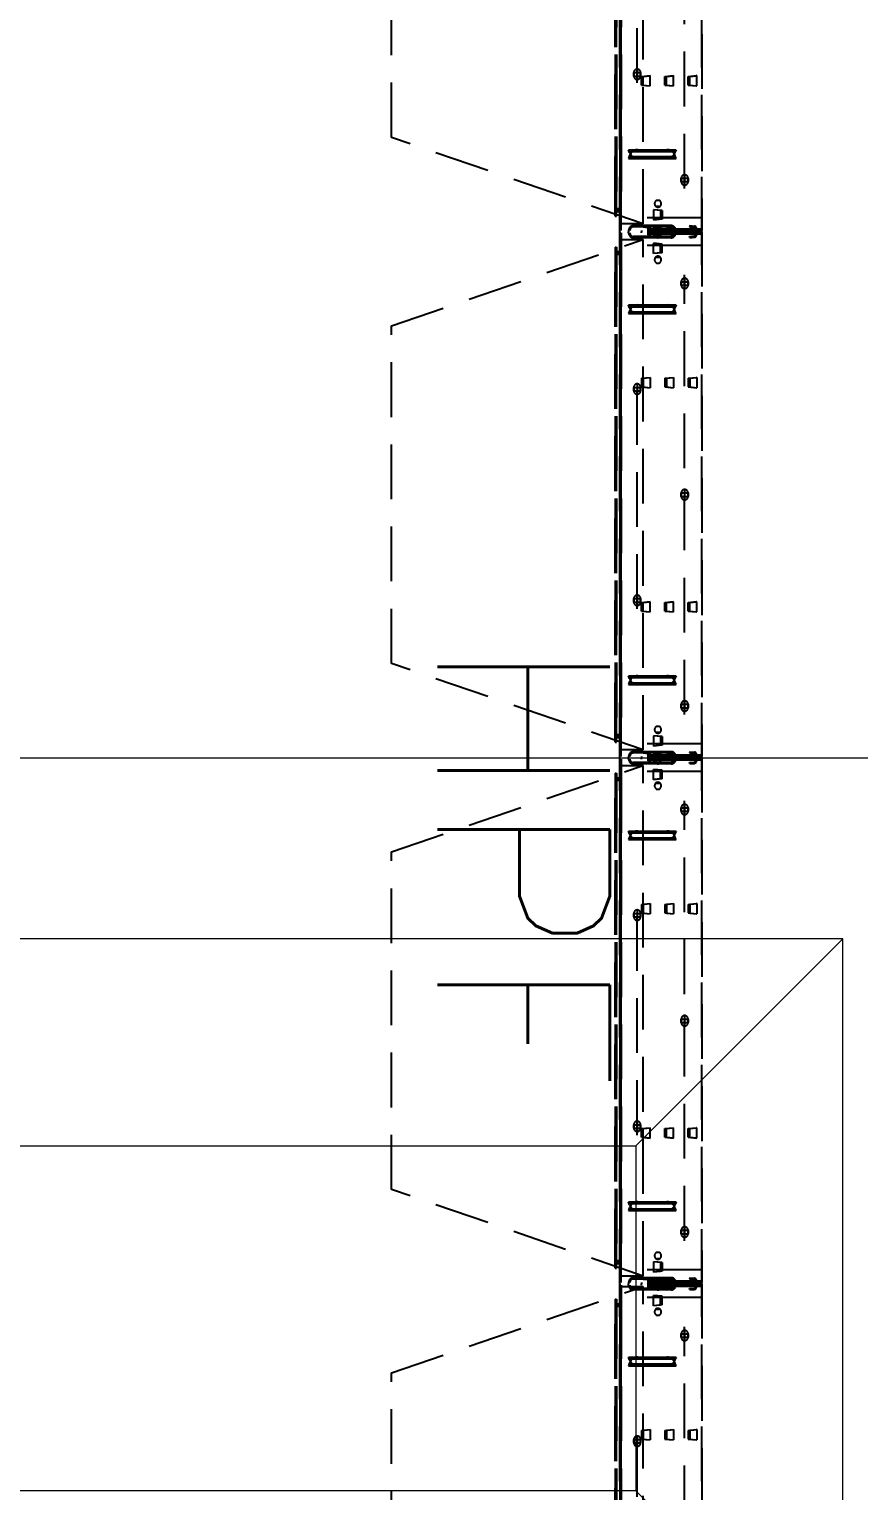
# Model space of a CAD drawing. Extents: x -32000 to 416743, y -254124 to 144214.
# Drawn here: x 250047 to 251008, y 60400 to 62095 of the extents above; entities that cross this region are included whole.
import ezdxf

# ---------------------------------------------------------------- set-up
doc = ezdxf.new("R2010")
doc.units = 0
doc.header["$LTSCALE"] = 10
doc.linetypes.add('XFM1Q40$0$HIDDEN', pattern=[9.525, 6.35, -3.175])
for name, color, linetype in [('XFM1Q40$0$TYPE14X10', 7, 'Continuous'), ('XFM7P40ICA$0$H12PL4$0$L40_19_MEJI', 252, 'Continuous'), ('XFM7P40ICA$0$H12PL4$0$L40_19_SUGATA3', 252, 'Continuous'), ('XFM7P40ICA$0$H12PL4$0$L40_19_設備基礎', 252, 'Continuous')]:
    doc.layers.add(name, color=color, linetype=linetype)
doc.styles.add('XFM1Q40$0$LSP', font='SIMPLEX.shx', dxfattribs={"bigfont": 'chineset.shx'})

# ---------------------------------------------------------------- blocks, each defined once
blk = doc.blocks.new('XFM1Q40')
at = {"layer": 'XFM1Q40$0$TYPE14X10', "color": 252, "linetype": 'XFM1Q40$0$HIDDEN'}
for p, q in [((250731.5, 61860), (250731.5, 62468.5)), ((250826.5, 62470), (250826.5, 61861.5)), ((250826.5, 61860), (250826.5, 62468.5)), ((250733, 61869), (250733, 62461)), ((250758.4, 61869), (250758.4, 62461)), ((250726, 62446.5), (250726, 61886.5)), ((250726, 61883.5), (250726, 62443.5)), ((250727.5, 62446.5), (250727.5, 61886.5)), ((250727.5, 61883.5), (250727.5, 62443.5)), ((250731.5, 62446.5), (250731.5, 61886.5)), ((250733, 62446.5), (250733, 61886.5)), ((250733, 61883.5), (250733, 62443.5)), ((250806.5, 61910), (250806.5, 62420)), ((250466.4, 61969.3), (250466.4, 62360.7)), ((250751.5, 62032.5), (250751.5, 62297.5)), ((250751.5, 62049.5), (250751.5, 62035.5)), ((250747, 62044.5), (250756, 62044.5)), ((250747, 62044.5), (250756, 62044.5)), ((250747, 62040.5), (250756, 62040.5)), ((250747, 62040.5), (250756, 62040.5)), ((250747.5, 62040.5), (250747.5, 62044.5)), ((250747.5, 62044.5), (250747.5, 62040.5)), ((250755.5, 62040.5), (250755.5, 62044.5)), ((250755.5, 62044.5), (250755.5, 62040.5)), ((250756.5, 62040), (250766.4, 62041)), ((250756.5, 62030), (250756.5, 62040)), ((250756.5, 62030), (250766.4, 62029)), ((250758.5, 62040.1), (250766.5, 62040.9)), ((250758.5, 62029.9), (250758.5, 62040.1)), ((250758.5, 62029.9), (250766.5, 62029.1)), ((250766.5, 62029.1), (250766.5, 62040.9)), ((250783.5, 62040), (250793.4, 62041)), ((250783.5, 62030), (250783.5, 62040)), ((250783.5, 62030), (250793.4, 62029)), ((250785.5, 62040.1), (250793.5, 62040.9)), ((250785.5, 62029.9), (250785.5, 62040.1)), ((250785.5, 62029.9), (250793.5, 62029.1)), ((250793.5, 62029.1), (250793.5, 62040.9)), ((250810.5, 62040), (250820.4, 62041)), ((250810.5, 62030), (250810.5, 62040)), ((250810.5, 62030), (250820.4, 62029)), ((250812.5, 62040.1), (250820.5, 62040.9)), ((250812.5, 62029.9), (250812.5, 62040.1)), ((250812.5, 62029.9), (250820.5, 62029.1)), ((250820.5, 62029.1), (250820.5, 62040.9)), ((250758.4, 61869), (250466.4, 61969.3)), ((250741.5, 61955), (250796.5, 61955)), ((250742.7, 61951.7), (250741.5, 61955)), ((250742.7, 61948.3), (250741.5, 61945)), ((250741.5, 61945), (250796.5, 61945)), ((250742.2, 61953), (250795.8, 61953)), ((250742.2, 61947), (250795.8, 61947)), ((250752.1, 61955), (250785.9, 61955)), ((250752.1, 61945), (250785.9, 61945)), ((250796.5, 61955), (250795.3, 61951.7)), ((250796.5, 61945), (250795.3, 61948.3)), ((250806.5, 61927), (250806.5, 61913)), ((250802, 61922), (250811, 61922)), ((250802, 61922), (250811, 61922)), ((250802, 61918), (250811, 61918)), ((250802, 61918), (250811, 61918)), ((250802.5, 61918), (250802.5, 61922)), ((250802.5, 61922), (250802.5, 61918)), ((250810.5, 61918), (250810.5, 61922)), ((250810.5, 61922), (250810.5, 61918)), ((250774, 61896.5), (250777, 61896.5)), ((250733, 61886.5), (250726, 61886.5)), ((250726, 61878), (250726, 61885)), ((250733, 61885), (250726, 61885)), ((250726, 61883.5), (250731.5, 61883.5)), ((250726, 61878), (250727.5, 61878)), ((250727.5, 61878), (250727.5, 61883.5)), ((250731.5, 61883.5), (250727.5, 61883.5)), ((250731.5, 61886.5), (250731.5, 61861.5)), ((250731.5, 61860), (250731.5, 61883.5)), ((250731.5, 61883.5), (250733, 61883.5)), ((250733, 61876), (250731.5, 61876)), ((250733, 61861.5), (250733, 61885)), ((250826.5, 61876), (250733, 61876)), ((250780.5, 61884.5), (250770.5, 61885.5)), ((250778.5, 61884.6), (250770.5, 61885.4)), ((250770.5, 61885.4), (250770.5, 61873.6)), ((250772.9, 61889.5), (250778.1, 61889.5)), ((250778.5, 61884.6), (250778.5, 61874.4)), ((250780.5, 61884.5), (250780.5, 61874.5)), ((250826.5, 61860), (250826.5, 61876)), ((250826.5, 61863), (250731.5, 61863)), ((250826.5, 61861.5), (250731.5, 61861.5)), ((250826.5, 61860), (250731.5, 61860)), ((250826.5, 61860), (250731.5, 61860)), ((250826.5, 61860), (250731.5, 61860)), ((250826.5, 61860), (250731.5, 61860)), ((250731.5, 61860), (250731.5, 61836.5)), ((250731.5, 61836.5), (250731.5, 61860)), ((250731.5, 61250), (250731.5, 61858.5)), ((250826.5, 61858.5), (250731.5, 61858.5)), ((250758.4, 61869), (250733, 61869)), ((250826.5, 61861.5), (250733, 61861.5)), ((250826.5, 61858.5), (250733, 61858.5)), ((250733, 61858.5), (250733, 61835)), ((250741.5, 61861.5), (250741.5, 61860)), ((250741.5, 61858.5), (250741.5, 61860)), ((250791, 61867), (250747, 61867)), ((250791, 61865.5), (250747, 61865.5)), ((250756.5, 61861.5), (250756.5, 61860)), ((250756.5, 61858.5), (250756.5, 61860)), ((250758.5, 61867), (250758.3, 61865.5)), ((250758.3, 61865.5), (250763.6, 61865)), ((250758.5, 61867), (250763.8, 61866.5)), ((250765, 61863), (250765, 61863.5)), ((250766.5, 61863), (250766.5, 61863.5)), ((250780.5, 61874.5), (250770.5, 61873.5)), ((250778.5, 61874.4), (250770.5, 61873.6)), ((250772, 61863.5), (250772, 61860)), ((250772, 61856.5), (250772, 61860)), ((250778.5, 61867), (250773.2, 61866.5)), ((250778.7, 61865.5), (250773.4, 61865)), ((250773.5, 61863.5), (250773.5, 61861.5)), ((250773.5, 61856.5), (250773.5, 61858.5)), ((250777.5, 61863.5), (250777.5, 61861.5)), ((250777.5, 61856.5), (250777.5, 61858.5)), ((250778.5, 61867), (250778.7, 61865.5)), ((250779, 61863.5), (250779, 61860)), ((250779, 61856.5), (250779, 61860)), ((250780.5, 61861.5), (250780.5, 61860)), ((250780.5, 61858.5), (250780.5, 61860)), ((250783.5, 61861.5), (250783.5, 61860)), ((250783.5, 61858.5), (250783.5, 61860)), ((250785.5, 61867), (250785.3, 61865.5)), ((250785.3, 61865.5), (250790.6, 61865)), ((250785.5, 61867), (250790.8, 61866.5)), ((250792, 61863), (250792, 61863.5)), ((250793.5, 61863), (250793.5, 61863.5)), ((250796.5, 61861.5), (250796.5, 61860)), ((250796.5, 61858.5), (250796.5, 61860)), ((250810.5, 61861.5), (250810.5, 61860)), ((250810.5, 61858.5), (250810.5, 61860)), ((250812.5, 61867), (250812.3, 61865.5)), ((250812.3, 61865.5), (250817.6, 61865)), ((250812.5, 61867), (250817.8, 61866.5)), ((250819, 61863), (250819, 61863.5)), ((250820.5, 61863), (250820.5, 61863.5)), ((250826.5, 61860), (250826.5, 61251.5)), ((250826.5, 61860), (250826.5, 61844)), ((250826.5, 61250), (250826.5, 61858.5)), ((250466.4, 61750.7), (250758.4, 61851)), ((250726, 61842), (250726, 61835)), ((250726, 61842), (250727.5, 61842)), ((250727.5, 61842), (250727.5, 61836.5)), ((250826.5, 61857), (250731.5, 61857)), ((250733, 61844), (250731.5, 61844)), ((250733, 61259), (250733, 61851)), ((250733, 61851), (250758.4, 61851)), ((250826.5, 61844), (250733, 61844)), ((250791, 61854.5), (250747, 61854.5)), ((250791, 61853), (250747, 61853)), ((250758.3, 61854.5), (250763.6, 61855)), ((250758.5, 61853), (250758.3, 61854.5)), ((250758.4, 61259), (250758.4, 61851)), ((250758.5, 61853), (250763.8, 61853.5)), ((250765, 61857), (250765, 61856.5)), ((250766.5, 61857), (250766.5, 61856.5)), ((250780.5, 61845.5), (250770.5, 61846.5)), ((250778.5, 61845.6), (250770.5, 61846.4)), ((250770.5, 61834.6), (250770.5, 61846.4)), ((250778.5, 61853), (250773.2, 61853.5)), ((250778.7, 61854.5), (250773.4, 61855)), ((250778.5, 61853), (250778.7, 61854.5)), ((250778.5, 61835.4), (250778.5, 61845.6)), ((250780.5, 61835.5), (250780.5, 61845.5)), ((250785.3, 61854.5), (250790.6, 61855)), ((250785.5, 61853), (250785.3, 61854.5)), ((250785.5, 61853), (250790.8, 61853.5)), ((250792, 61857), (250792, 61856.5)), ((250793.5, 61857), (250793.5, 61856.5)), ((250812.3, 61854.5), (250817.6, 61855)), ((250812.5, 61853), (250812.3, 61854.5)), ((250812.5, 61853), (250817.8, 61853.5)), ((250819, 61857), (250819, 61856.5)), ((250820.5, 61857), (250820.5, 61856.5)), ((250726, 61836.5), (250726, 61276.5)), ((250726, 61836.5), (250733, 61836.5)), ((250733, 61835), (250726, 61835)), ((250726, 61273.5), (250726, 61833.5)), ((250731.5, 61833.5), (250726, 61833.5)), ((250727.5, 61836.5), (250727.5, 61276.5)), ((250731.5, 61836.5), (250727.5, 61836.5)), ((250727.5, 61273.5), (250727.5, 61833.5)), ((250731.5, 61836.5), (250731.5, 61276.5)), ((250733, 61833.5), (250731.5, 61833.5)), ((250733, 61836.5), (250733, 61276.5)), ((250733, 61273.5), (250733, 61833.5)), ((250780.5, 61835.5), (250770.5, 61834.5)), ((250778.5, 61835.4), (250770.5, 61834.6)), ((250772.9, 61830.5), (250778.1, 61830.5)), ((250774, 61823.5), (250777, 61823.5)), ((250806.5, 61300), (250806.5, 61810)), ((250802, 61802), (250811, 61802)), ((250802, 61802), (250811, 61802)), ((250802, 61798), (250811, 61798)), ((250802, 61798), (250811, 61798)), ((250802.5, 61798), (250802.5, 61802)), ((250802.5, 61802), (250802.5, 61798)), ((250806.5, 61807), (250806.5, 61793)), ((250810.5, 61798), (250810.5, 61802)), ((250810.5, 61802), (250810.5, 61798)), ((250741.5, 61775), (250796.5, 61775)), ((250742.7, 61771.7), (250741.5, 61775)), ((250752.1, 61775), (250785.9, 61775)), ((250796.5, 61775), (250795.3, 61771.7)), ((250742.7, 61768.3), (250741.5, 61765)), ((250741.5, 61765), (250796.5, 61765)), ((250742.2, 61773), (250795.8, 61773)), ((250742.2, 61767), (250795.8, 61767)), ((250752.1, 61765), (250785.9, 61765)), ((250796.5, 61765), (250795.3, 61768.3)), ((250466.4, 61359.3), (250466.4, 61750.7)), ((250756.5, 61690), (250766.4, 61691)), ((250756.5, 61690), (250756.5, 61680)), ((250758.5, 61690.1), (250766.5, 61690.9)), ((250758.5, 61690.1), (250758.5, 61679.9)), ((250766.5, 61690.9), (250766.5, 61679.1)), ((250783.5, 61690), (250793.4, 61691)), ((250783.5, 61690), (250783.5, 61680)), ((250785.5, 61690.1), (250793.5, 61690.9)), ((250785.5, 61690.1), (250785.5, 61679.9)), ((250793.5, 61690.9), (250793.5, 61679.1)), ((250810.5, 61690), (250820.4, 61691)), ((250810.5, 61690), (250810.5, 61680)), ((250812.5, 61690.1), (250820.5, 61690.9)), ((250812.5, 61690.1), (250812.5, 61679.9)), ((250820.5, 61690.9), (250820.5, 61679.1)), ((250747, 61679.5), (250756, 61679.5)), ((250747, 61679.5), (250756, 61679.5)), ((250747, 61675.5), (250756, 61675.5)), ((250747, 61675.5), (250756, 61675.5)), ((250747.5, 61675.5), (250747.5, 61679.5)), ((250747.5, 61679.5), (250747.5, 61675.5)), ((250751.5, 61422.5), (250751.5, 61687.5)), ((250751.5, 61684.5), (250751.5, 61670.5)), ((250755.5, 61675.5), (250755.5, 61679.5)), ((250755.5, 61679.5), (250755.5, 61675.5)), ((250756.5, 61680), (250766.4, 61679)), ((250758.5, 61679.9), (250766.5, 61679.1)), ((250783.5, 61680), (250793.4, 61679)), ((250785.5, 61679.9), (250793.5, 61679.1)), ((250810.5, 61680), (250820.4, 61679)), ((250812.5, 61679.9), (250820.5, 61679.1)), ((250802, 61557), (250811, 61557)), ((250802, 61557), (250811, 61557)), ((250802.5, 61553), (250802.5, 61557)), ((250802.5, 61557), (250802.5, 61553)), ((250806.5, 61562), (250806.5, 61548)), ((250810.5, 61553), (250810.5, 61557)), ((250810.5, 61557), (250810.5, 61553)), ((250802, 61553), (250811, 61553)), ((250802, 61553), (250811, 61553)), ((250751.5, 61439.5), (250751.5, 61425.5)), ((250747, 61434.5), (250756, 61434.5)), ((250747, 61434.5), (250756, 61434.5)), ((250747, 61430.5), (250756, 61430.5)), ((250747, 61430.5), (250756, 61430.5)), ((250747.5, 61430.5), (250747.5, 61434.5)), ((250747.5, 61434.5), (250747.5, 61430.5)), ((250755.5, 61430.5), (250755.5, 61434.5)), ((250755.5, 61434.5), (250755.5, 61430.5)), ((250756.5, 61430), (250766.4, 61431)), ((250756.5, 61420), (250756.5, 61430)), ((250756.5, 61420), (250766.4, 61419)), ((250758.5, 61430.1), (250766.5, 61430.9)), ((250758.5, 61419.9), (250758.5, 61430.1)), ((250758.5, 61419.9), (250766.5, 61419.1)), ((250766.5, 61419.1), (250766.5, 61430.9)), ((250783.5, 61430), (250793.4, 61431)), ((250783.5, 61420), (250783.5, 61430)), ((250783.5, 61420), (250793.4, 61419)), ((250785.5, 61430.1), (250793.5, 61430.9)), ((250785.5, 61419.9), (250785.5, 61430.1)), ((250785.5, 61419.9), (250793.5, 61419.1)), ((250793.5, 61419.1), (250793.5, 61430.9)), ((250810.5, 61430), (250820.4, 61431)), ((250810.5, 61420), (250810.5, 61430)), ((250810.5, 61420), (250820.4, 61419)), ((250812.5, 61430.1), (250820.5, 61430.9)), ((250812.5, 61419.9), (250812.5, 61430.1)), ((250812.5, 61419.9), (250820.5, 61419.1)), ((250820.5, 61419.1), (250820.5, 61430.9)), ((250758.4, 61259), (250466.4, 61359.3)), ((250741.5, 61345), (250796.5, 61345)), ((250742.7, 61341.7), (250741.5, 61345)), ((250742.7, 61338.3), (250741.5, 61335)), ((250741.5, 61335), (250796.5, 61335)), ((250742.2, 61343), (250795.8, 61343)), ((250742.2, 61337), (250795.8, 61337)), ((250752.1, 61345), (250785.9, 61345)), ((250752.1, 61335), (250785.9, 61335)), ((250796.5, 61345), (250795.3, 61341.7)), ((250796.5, 61335), (250795.3, 61338.3)), ((250806.5, 61317), (250806.5, 61303)), ((250802, 61312), (250811, 61312)), ((250802, 61312), (250811, 61312)), ((250802, 61308), (250811, 61308)), ((250802, 61308), (250811, 61308)), ((250802.5, 61308), (250802.5, 61312)), ((250802.5, 61312), (250802.5, 61308)), ((250810.5, 61308), (250810.5, 61312)), ((250810.5, 61312), (250810.5, 61308)), ((250774, 61286.5), (250777, 61286.5)), ((250733, 61276.5), (250726, 61276.5)), ((250726, 61268), (250726, 61275)), ((250733, 61275), (250726, 61275)), ((250726, 61273.5), (250731.5, 61273.5)), ((250726, 61268), (250727.5, 61268)), ((250727.5, 61268), (250727.5, 61273.5)), ((250731.5, 61273.5), (250727.5, 61273.5)), ((250731.5, 61276.5), (250731.5, 61251.5)), ((250731.5, 61250), (250731.5, 61273.5)), ((250731.5, 61273.5), (250733, 61273.5)), ((250733, 61266), (250731.5, 61266)), ((250733, 61251.5), (250733, 61275)), ((250826.5, 61266), (250733, 61266)), ((250780.5, 61274.5), (250770.5, 61275.5)), ((250778.5, 61274.6), (250770.5, 61275.4)), ((250770.5, 61275.4), (250770.5, 61263.6)), ((250772.9, 61279.5), (250778.1, 61279.5)), ((250778.5, 61274.6), (250778.5, 61264.4)), ((250780.5, 61274.5), (250780.5, 61264.5)), ((250826.5, 61250), (250826.5, 61266)), ((250826.5, 61253), (250731.5, 61253)), ((250826.5, 61251.5), (250731.5, 61251.5)), ((250826.5, 61250), (250731.5, 61250)), ((250826.5, 61250), (250731.5, 61250)), ((250826.5, 61250), (250731.5, 61250)), ((250826.5, 61250), (250731.5, 61250)), ((250731.5, 61250), (250731.5, 61226.5)), ((250731.5, 61226.5), (250731.5, 61250)), ((250731.5, 60640), (250731.5, 61248.5)), ((250826.5, 61248.5), (250731.5, 61248.5)), ((250758.4, 61259), (250733, 61259)), ((250826.5, 61251.5), (250733, 61251.5)), ((250826.5, 61248.5), (250733, 61248.5)), ((250733, 61248.5), (250733, 61225)), ((250741.5, 61251.5), (250741.5, 61250)), ((250741.5, 61248.5), (250741.5, 61250)), ((250791, 61257), (250747, 61257)), ((250791, 61255.5), (250747, 61255.5)), ((250756.5, 61251.5), (250756.5, 61250)), ((250756.5, 61248.5), (250756.5, 61250)), ((250758.5, 61257), (250758.3, 61255.5)), ((250758.3, 61255.5), (250763.6, 61255)), ((250758.5, 61257), (250763.8, 61256.5)), ((250765, 61253), (250765, 61253.5)), ((250766.5, 61253), (250766.5, 61253.5)), ((250780.5, 61264.5), (250770.5, 61263.5)), ((250778.5, 61264.4), (250770.5, 61263.6)), ((250772, 61253.5), (250772, 61250)), ((250772, 61246.5), (250772, 61250)), ((250778.5, 61257), (250773.2, 61256.5)), ((250778.7, 61255.5), (250773.4, 61255)), ((250773.5, 61253.5), (250773.5, 61251.5)), ((250773.5, 61246.5), (250773.5, 61248.5)), ((250777.5, 61253.5), (250777.5, 61251.5)), ((250777.5, 61246.5), (250777.5, 61248.5)), ((250778.5, 61257), (250778.7, 61255.5)), ((250779, 61253.5), (250779, 61250)), ((250779, 61246.5), (250779, 61250)), ((250780.5, 61251.5), (250780.5, 61250)), ((250780.5, 61248.5), (250780.5, 61250)), ((250783.5, 61251.5), (250783.5, 61250)), ((250783.5, 61248.5), (250783.5, 61250)), ((250785.5, 61257), (250785.3, 61255.5)), ((250785.3, 61255.5), (250790.6, 61255)), ((250785.5, 61257), (250790.8, 61256.5)), ((250792, 61253), (250792, 61253.5)), ((250793.5, 61253), (250793.5, 61253.5)), ((250796.5, 61251.5), (250796.5, 61250)), ((250796.5, 61248.5), (250796.5, 61250)), ((250810.5, 61251.5), (250810.5, 61250)), ((250810.5, 61248.5), (250810.5, 61250)), ((250812.5, 61257), (250812.3, 61255.5)), ((250812.3, 61255.5), (250817.6, 61255)), ((250812.5, 61257), (250817.8, 61256.5)), ((250819, 61253), (250819, 61253.5)), ((250820.5, 61253), (250820.5, 61253.5)), ((250826.5, 61250), (250826.5, 60641.5)), ((250826.5, 61250), (250826.5, 61234)), ((250826.5, 60640), (250826.5, 61248.5)), ((250466.4, 61140.7), (250758.4, 61241)), ((250726, 61232), (250726, 61225)), ((250726, 61232), (250727.5, 61232)), ((250727.5, 61232), (250727.5, 61226.5)), ((250826.5, 61247), (250731.5, 61247)), ((250733, 61234), (250731.5, 61234)), ((250733, 60649), (250733, 61241)), ((250733, 61241), (250758.4, 61241)), ((250826.5, 61234), (250733, 61234)), ((250791, 61244.5), (250747, 61244.5)), ((250791, 61243), (250747, 61243)), ((250758.3, 61244.5), (250763.6, 61245)), ((250758.5, 61243), (250758.3, 61244.5)), ((250758.4, 60649), (250758.4, 61241)), ((250758.5, 61243), (250763.8, 61243.5)), ((250765, 61247), (250765, 61246.5)), ((250766.5, 61247), (250766.5, 61246.5)), ((250780.5, 61235.5), (250770.5, 61236.5)), ((250778.5, 61235.6), (250770.5, 61236.4)), ((250770.5, 61224.6), (250770.5, 61236.4)), ((250778.5, 61243), (250773.2, 61243.5)), ((250778.7, 61244.5), (250773.4, 61245)), ((250778.5, 61243), (250778.7, 61244.5)), ((250778.5, 61225.4), (250778.5, 61235.6)), ((250780.5, 61225.5), (250780.5, 61235.5)), ((250785.3, 61244.5), (250790.6, 61245)), ((250785.5, 61243), (250785.3, 61244.5)), ((250785.5, 61243), (250790.8, 61243.5)), ((250792, 61247), (250792, 61246.5)), ((250793.5, 61247), (250793.5, 61246.5)), ((250812.3, 61244.5), (250817.6, 61245)), ((250812.5, 61243), (250812.3, 61244.5)), ((250812.5, 61243), (250817.8, 61243.5)), ((250819, 61247), (250819, 61246.5)), ((250820.5, 61247), (250820.5, 61246.5)), ((250726, 61226.5), (250726, 60666.5)), ((250726, 61226.5), (250733, 61226.5)), ((250733, 61225), (250726, 61225)), ((250726, 60663.5), (250726, 61223.5)), ((250731.5, 61223.5), (250726, 61223.5)), ((250727.5, 61226.5), (250727.5, 60666.5)), ((250731.5, 61226.5), (250727.5, 61226.5)), ((250727.5, 60663.5), (250727.5, 61223.5)), ((250731.5, 61226.5), (250731.5, 60666.5)), ((250733, 61223.5), (250731.5, 61223.5)), ((250733, 61226.5), (250733, 60666.5)), ((250733, 60663.5), (250733, 61223.5)), ((250780.5, 61225.5), (250770.5, 61224.5)), ((250778.5, 61225.4), (250770.5, 61224.6)), ((250772.9, 61220.5), (250778.1, 61220.5)), ((250774, 61213.5), (250777, 61213.5)), ((250806.5, 60690), (250806.5, 61200)), ((250802, 61192), (250811, 61192)), ((250802, 61192), (250811, 61192)), ((250802, 61188), (250811, 61188)), ((250802, 61188), (250811, 61188)), ((250802.5, 61188), (250802.5, 61192)), ((250802.5, 61192), (250802.5, 61188)), ((250806.5, 61197), (250806.5, 61183)), ((250810.5, 61188), (250810.5, 61192)), ((250810.5, 61192), (250810.5, 61188)), ((250741.5, 61165), (250796.5, 61165)), ((250742.7, 61161.7), (250741.5, 61165)), ((250752.1, 61165), (250785.9, 61165)), ((250796.5, 61165), (250795.3, 61161.7)), ((250742.7, 61158.3), (250741.5, 61155)), ((250741.5, 61155), (250796.5, 61155)), ((250742.2, 61163), (250795.8, 61163)), ((250742.2, 61157), (250795.8, 61157)), ((250752.1, 61155), (250785.9, 61155)), ((250796.5, 61155), (250795.3, 61158.3)), ((250466.4, 60749.3), (250466.4, 61140.7)), ((250756.5, 61080), (250766.4, 61081)), ((250756.5, 61080), (250756.5, 61070)), ((250758.5, 61080.1), (250766.5, 61080.9)), ((250758.5, 61080.1), (250758.5, 61069.9)), ((250766.5, 61080.9), (250766.5, 61069.1)), ((250783.5, 61080), (250793.4, 61081)), ((250783.5, 61080), (250783.5, 61070)), ((250785.5, 61080.1), (250793.5, 61080.9)), ((250785.5, 61080.1), (250785.5, 61069.9)), ((250793.5, 61080.9), (250793.5, 61069.1)), ((250810.5, 61080), (250820.4, 61081)), ((250810.5, 61080), (250810.5, 61070)), ((250812.5, 61080.1), (250820.5, 61080.9)), ((250812.5, 61080.1), (250812.5, 61069.9)), ((250820.5, 61080.9), (250820.5, 61069.1)), ((250747, 61069.5), (250756, 61069.5)), ((250747, 61069.5), (250756, 61069.5)), ((250747, 61065.5), (250756, 61065.5)), ((250747, 61065.5), (250756, 61065.5)), ((250747.5, 61065.5), (250747.5, 61069.5)), ((250747.5, 61069.5), (250747.5, 61065.5)), ((250751.5, 60812.5), (250751.5, 61077.5)), ((250751.5, 61074.5), (250751.5, 61060.5)), ((250755.5, 61065.5), (250755.5, 61069.5)), ((250755.5, 61069.5), (250755.5, 61065.5)), ((250756.5, 61070), (250766.4, 61069)), ((250758.5, 61069.9), (250766.5, 61069.1)), ((250783.5, 61070), (250793.4, 61069)), ((250785.5, 61069.9), (250793.5, 61069.1)), ((250810.5, 61070), (250820.4, 61069)), ((250812.5, 61069.9), (250820.5, 61069.1)), ((250802, 60947), (250811, 60947)), ((250802, 60947), (250811, 60947)), ((250802.5, 60943), (250802.5, 60947)), ((250802.5, 60947), (250802.5, 60943)), ((250806.5, 60952), (250806.5, 60938)), ((250810.5, 60943), (250810.5, 60947)), ((250810.5, 60947), (250810.5, 60943)), ((250802, 60943), (250811, 60943)), ((250802, 60943), (250811, 60943)), ((250747, 60824.5), (250756, 60824.5)), ((250747, 60824.5), (250756, 60824.5)), ((250747.5, 60820.5), (250747.5, 60824.5)), ((250747.5, 60824.5), (250747.5, 60820.5)), ((250751.5, 60829.5), (250751.5, 60815.5)), ((250755.5, 60820.5), (250755.5, 60824.5)), ((250755.5, 60824.5), (250755.5, 60820.5)), ((250747, 60820.5), (250756, 60820.5)), ((250747, 60820.5), (250756, 60820.5)), ((250756.5, 60820), (250766.4, 60821)), ((250756.5, 60810), (250756.5, 60820)), ((250756.5, 60810), (250766.4, 60809)), ((250758.5, 60820.1), (250766.5, 60820.9)), ((250758.5, 60809.9), (250758.5, 60820.1)), ((250758.5, 60809.9), (250766.5, 60809.1)), ((250766.5, 60809.1), (250766.5, 60820.9)), ((250783.5, 60820), (250793.4, 60821)), ((250783.5, 60810), (250783.5, 60820)), ((250783.5, 60810), (250793.4, 60809)), ((250785.5, 60820.1), (250793.5, 60820.9)), ((250785.5, 60809.9), (250785.5, 60820.1)), ((250785.5, 60809.9), (250793.5, 60809.1)), ((250793.5, 60809.1), (250793.5, 60820.9)), ((250810.5, 60820), (250820.4, 60821)), ((250810.5, 60810), (250810.5, 60820)), ((250810.5, 60810), (250820.4, 60809)), ((250812.5, 60820.1), (250820.5, 60820.9)), ((250812.5, 60809.9), (250812.5, 60820.1)), ((250812.5, 60809.9), (250820.5, 60809.1)), ((250820.5, 60809.1), (250820.5, 60820.9)), ((250758.4, 60649), (250466.4, 60749.3)), ((250741.5, 60735), (250796.5, 60735)), ((250742.7, 60731.7), (250741.5, 60735)), ((250742.7, 60728.3), (250741.5, 60725)), ((250741.5, 60725), (250796.5, 60725)), ((250742.2, 60733), (250795.8, 60733)), ((250742.2, 60727), (250795.8, 60727)), ((250752.1, 60735), (250785.9, 60735)), ((250752.1, 60725), (250785.9, 60725)), ((250796.5, 60735), (250795.3, 60731.7)), ((250796.5, 60725), (250795.3, 60728.3)), ((250806.5, 60707), (250806.5, 60693)), ((250802, 60702), (250811, 60702)), ((250802, 60702), (250811, 60702)), ((250802, 60698), (250811, 60698)), ((250802, 60698), (250811, 60698)), ((250802.5, 60698), (250802.5, 60702)), ((250802.5, 60702), (250802.5, 60698)), ((250810.5, 60698), (250810.5, 60702)), ((250810.5, 60702), (250810.5, 60698)), ((250774, 60676.5), (250777, 60676.5)), ((250733, 60666.5), (250726, 60666.5)), ((250726, 60658), (250726, 60665)), ((250733, 60665), (250726, 60665)), ((250726, 60663.5), (250731.5, 60663.5)), ((250726, 60658), (250727.5, 60658)), ((250727.5, 60658), (250727.5, 60663.5)), ((250731.5, 60663.5), (250727.5, 60663.5)), ((250731.5, 60666.5), (250731.5, 60641.5)), ((250731.5, 60640), (250731.5, 60663.5)), ((250731.5, 60663.5), (250733, 60663.5)), ((250733, 60656), (250731.5, 60656)), ((250733, 60641.5), (250733, 60665)), ((250826.5, 60656), (250733, 60656)), ((250780.5, 60664.5), (250770.5, 60665.5)), ((250778.5, 60664.6), (250770.5, 60665.4)), ((250770.5, 60665.4), (250770.5, 60653.6)), ((250772.9, 60669.5), (250778.1, 60669.5)), ((250778.5, 60664.6), (250778.5, 60654.4)), ((250780.5, 60664.5), (250780.5, 60654.5)), ((250826.5, 60640), (250826.5, 60656)), ((250826.5, 60643), (250731.5, 60643)), ((250826.5, 60641.5), (250731.5, 60641.5)), ((250826.5, 60640), (250731.5, 60640)), ((250826.5, 60640), (250731.5, 60640)), ((250826.5, 60640), (250731.5, 60640)), ((250826.5, 60640), (250731.5, 60640)), ((250731.5, 60640), (250731.5, 60616.5)), ((250731.5, 60616.5), (250731.5, 60640)), ((250731.5, 60030), (250731.5, 60638.5)), ((250826.5, 60638.5), (250731.5, 60638.5)), ((250758.4, 60649), (250733, 60649)), ((250826.5, 60641.5), (250733, 60641.5)), ((250826.5, 60638.5), (250733, 60638.5)), ((250733, 60638.5), (250733, 60615)), ((250741.5, 60641.5), (250741.5, 60640)), ((250741.5, 60638.5), (250741.5, 60640)), ((250791, 60647), (250747, 60647)), ((250791, 60645.5), (250747, 60645.5)), ((250756.5, 60641.5), (250756.5, 60640)), ((250756.5, 60638.5), (250756.5, 60640)), ((250758.5, 60647), (250758.3, 60645.5)), ((250758.3, 60645.5), (250763.6, 60645)), ((250758.5, 60647), (250763.8, 60646.5)), ((250765, 60643), (250765, 60643.5)), ((250766.5, 60643), (250766.5, 60643.5)), ((250780.5, 60654.5), (250770.5, 60653.5)), ((250778.5, 60654.4), (250770.5, 60653.6)), ((250772, 60643.5), (250772, 60640)), ((250772, 60636.5), (250772, 60640)), ((250778.5, 60647), (250773.2, 60646.5)), ((250778.7, 60645.5), (250773.4, 60645)), ((250773.5, 60643.5), (250773.5, 60641.5)), ((250773.5, 60636.5), (250773.5, 60638.5)), ((250777.5, 60643.5), (250777.5, 60641.5)), ((250777.5, 60636.5), (250777.5, 60638.5)), ((250778.5, 60647), (250778.7, 60645.5)), ((250779, 60643.5), (250779, 60640)), ((250779, 60636.5), (250779, 60640)), ((250780.5, 60641.5), (250780.5, 60640)), ((250780.5, 60638.5), (250780.5, 60640)), ((250783.5, 60641.5), (250783.5, 60640)), ((250783.5, 60638.5), (250783.5, 60640)), ((250785.5, 60647), (250785.3, 60645.5)), ((250785.3, 60645.5), (250790.6, 60645)), ((250785.5, 60647), (250790.8, 60646.5)), ((250792, 60643), (250792, 60643.5)), ((250793.5, 60643), (250793.5, 60643.5)), ((250796.5, 60641.5), (250796.5, 60640)), ((250796.5, 60638.5), (250796.5, 60640)), ((250810.5, 60641.5), (250810.5, 60640)), ((250810.5, 60638.5), (250810.5, 60640)), ((250812.5, 60647), (250812.3, 60645.5)), ((250812.3, 60645.5), (250817.6, 60645)), ((250812.5, 60647), (250817.8, 60646.5)), ((250819, 60643), (250819, 60643.5)), ((250820.5, 60643), (250820.5, 60643.5)), ((250826.5, 60640), (250826.5, 60031.5)), ((250826.5, 60640), (250826.5, 60624)), ((250826.5, 60030), (250826.5, 60638.5)), ((250466.4, 60536.7), (250758.4, 60637)), ((250726, 60622), (250726, 60615)), ((250726, 60622), (250727.5, 60622)), ((250727.5, 60622), (250727.5, 60616.5)), ((250826.5, 60637), (250731.5, 60637)), ((250733, 60624), (250731.5, 60624)), ((250733, 60045), (250733, 60637)), ((250733, 60637), (250758.4, 60637)), ((250826.5, 60624), (250733, 60624)), ((250791, 60634.5), (250747, 60634.5)), ((250791, 60633), (250747, 60633)), ((250758.3, 60634.5), (250763.6, 60635)), ((250758.5, 60633), (250758.3, 60634.5)), ((250758.4, 60045), (250758.4, 60637)), ((250758.5, 60633), (250763.8, 60633.5)), ((250765, 60637), (250765, 60636.5)), ((250766.5, 60637), (250766.5, 60636.5)), ((250780.5, 60625.5), (250770.5, 60626.5)), ((250778.5, 60625.6), (250770.5, 60626.4)), ((250770.5, 60614.6), (250770.5, 60626.4)), ((250778.5, 60633), (250773.2, 60633.5)), ((250778.7, 60634.5), (250773.4, 60635)), ((250778.5, 60633), (250778.7, 60634.5)), ((250778.5, 60615.4), (250778.5, 60625.6)), ((250780.5, 60615.5), (250780.5, 60625.5)), ((250785.3, 60634.5), (250790.6, 60635)), ((250785.5, 60633), (250785.3, 60634.5)), ((250785.5, 60633), (250790.8, 60633.5)), ((250792, 60637), (250792, 60636.5)), ((250793.5, 60637), (250793.5, 60636.5)), ((250812.3, 60634.5), (250817.6, 60635)), ((250812.5, 60633), (250812.3, 60634.5)), ((250812.5, 60633), (250817.8, 60633.5)), ((250819, 60637), (250819, 60636.5)), ((250820.5, 60637), (250820.5, 60636.5)), ((250726, 60616.5), (250726, 60056.5)), ((250726, 60616.5), (250733, 60616.5)), ((250733, 60615), (250726, 60615)), ((250726, 60053.5), (250726, 60613.5)), ((250731.5, 60613.5), (250726, 60613.5)), ((250727.5, 60616.5), (250727.5, 60056.5)), ((250731.5, 60616.5), (250727.5, 60616.5)), ((250727.5, 60053.5), (250727.5, 60613.5)), ((250731.5, 60616.5), (250731.5, 60056.5)), ((250733, 60613.5), (250731.5, 60613.5)), ((250733, 60616.5), (250733, 60056.5)), ((250733, 60053.5), (250733, 60613.5)), ((250780.5, 60615.5), (250770.5, 60614.5)), ((250778.5, 60615.4), (250770.5, 60614.6)), ((250772.9, 60610.5), (250778.1, 60610.5)), ((250774, 60603.5), (250777, 60603.5)), ((250806.5, 60080), (250806.5, 60590)), ((250802, 60582), (250811, 60582)), ((250802, 60582), (250811, 60582)), ((250802, 60578), (250811, 60578)), ((250802, 60578), (250811, 60578)), ((250802.5, 60578), (250802.5, 60582)), ((250802.5, 60582), (250802.5, 60578)), ((250806.5, 60587), (250806.5, 60573)), ((250810.5, 60578), (250810.5, 60582)), ((250810.5, 60582), (250810.5, 60578)), ((250741.5, 60555), (250796.5, 60555)), ((250742.7, 60551.7), (250741.5, 60555)), ((250752.1, 60555), (250785.9, 60555)), ((250796.5, 60555), (250795.3, 60551.7)), ((250466.4, 60145.3), (250466.4, 60536.7)), ((250742.7, 60548.3), (250741.5, 60545)), ((250741.5, 60545), (250796.5, 60545)), ((250742.2, 60553), (250795.8, 60553)), ((250742.2, 60547), (250795.8, 60547)), ((250752.1, 60545), (250785.9, 60545)), ((250796.5, 60545), (250795.3, 60548.3)), ((250756.5, 60470), (250766.4, 60471)), ((250756.5, 60470), (250756.5, 60460)), ((250758.5, 60470.1), (250766.5, 60470.9)), ((250758.5, 60470.1), (250758.5, 60459.9)), ((250766.5, 60470.9), (250766.5, 60459.1)), ((250783.5, 60470), (250793.4, 60471)), ((250783.5, 60470), (250783.5, 60460)), ((250785.5, 60470.1), (250793.5, 60470.9)), ((250785.5, 60470.1), (250785.5, 60459.9)), ((250793.5, 60470.9), (250793.5, 60459.1)), ((250810.5, 60470), (250820.4, 60471)), ((250810.5, 60470), (250810.5, 60460)), ((250812.5, 60470.1), (250820.5, 60470.9)), ((250812.5, 60470.1), (250812.5, 60459.9)), ((250820.5, 60470.9), (250820.5, 60459.1)), ((250747, 60459.5), (250756, 60459.5)), ((250747, 60459.5), (250756, 60459.5)), ((250747, 60455.5), (250756, 60455.5)), ((250747, 60455.5), (250756, 60455.5)), ((250747.5, 60455.5), (250747.5, 60459.5)), ((250747.5, 60459.5), (250747.5, 60455.5)), ((250751.5, 60202.5), (250751.5, 60467.5)), ((250751.5, 60464.5), (250751.5, 60450.5)), ((250755.5, 60455.5), (250755.5, 60459.5)), ((250755.5, 60459.5), (250755.5, 60455.5)), ((250756.5, 60460), (250766.4, 60459)), ((250758.5, 60459.9), (250766.5, 60459.1)), ((250783.5, 60460), (250793.4, 60459)), ((250785.5, 60459.9), (250793.5, 60459.1)), ((250810.5, 60460), (250820.4, 60459)), ((250812.5, 60459.9), (250820.5, 60459.1))]:
    blk.add_line(p, q, dxfattribs=at)
for centre, radius, start, end in [((250751.5, 62044.5), 4, 0, 180), ((250751.5, 62044.5), 4, 0, 180), ((250751.5, 62040.5), 4, 180, 0), ((250751.5, 62040.5), 4, 180, 0), ((250766.4, 62040.9), 0.0502, 270, 101.4212), ((250766.4, 62029.1), 0.0502, 258.5788, 90), ((250793.4, 62040.9), 0.0502, 270, 101.4212), ((250793.4, 62029.1), 0.0502, 258.5788, 90), ((250820.4, 62040.9), 0.0502, 270, 101.4212), ((250820.4, 62029.1), 0.0502, 258.5788, 90), ((250752.1, 61945), 10, 90, 160.71), ((250752.1, 61955), 10, 199.29, 270), ((250785.9, 61945), 10, 19.29, 90), ((250785.9, 61955), 10, 270, 340.71), ((250806.5, 61922), 4, 0, 180), ((250806.5, 61922), 4, 0, 180), ((250806.5, 61918), 4, 180, 0), ((250806.5, 61918), 4, 180, 0), ((250776.1, 61892.5), 4.49, 117.1884, 206.5599), ((250774.9, 61892.5), 4.49, 333.4401, 62.8116), ((250770.5, 61885.4), 0.0502, 78.5788, 270), ((250775.5, 61892.5), 4, 210, 330), ((250747, 61861.5), 5.5, 90, 180), ((250747, 61858.5), 5.5, 180, 270), ((250747, 61861.5), 4, 90, 180), ((250747, 61858.5), 4, 180, 270), ((250763.5, 61863.5), 1.5, 0, 85), ((250763.5, 61863.5), 3, 0, 85), ((250768, 61863), 3, 180, 270), ((250768, 61857), 3, 90, 180), ((250768, 61863), 1.5, 180, 270), ((250768, 61857), 1.5, 90, 180), ((250769, 61863), 3, 270, 0), ((250769, 61863), 1.5, 270, 0), ((250769, 61857), 3, 0, 90), ((250769, 61857), 1.5, 0, 90), ((250770.5, 61873.6), 0.0502, 90, 281.4212), ((250773.5, 61863.5), 3, 95, 180), ((250775.5, 61863.5), 3.5, 0, 180), ((250773.5, 61863.5), 1.5, 95, 180), ((250775.5, 61863.5), 2, 0, 180), ((250790.5, 61863.5), 1.5, 0, 85), ((250790.5, 61863.5), 3, 0, 85), ((250791, 61861.5), 5.5, 0, 90), ((250791, 61861.5), 4, 0, 90), ((250791, 61858.5), 4, 270, 0), ((250791, 61858.5), 5.5, 270, 0), ((250795, 61863), 3, 180, 270), ((250795, 61857), 3, 90, 180), ((250795, 61863), 1.5, 180, 270), ((250795, 61857), 1.5, 90, 180), ((250817.5, 61863.5), 1.5, 0, 85), ((250817.5, 61863.5), 3, 0, 85), ((250822, 61863), 3, 180, 210), ((250822, 61857), 3, 150, 180), ((250822, 61863), 3, 210, 270), ((250822, 61857), 3, 90, 150), ((250822, 61863), 1.5, 180, 270), ((250822, 61857), 1.5, 90, 180), ((250763.5, 61856.5), 1.5, 275, 0), ((250763.5, 61856.5), 3, 275, 0), ((250773.5, 61856.5), 3, 180, 265), ((250770.5, 61846.4), 0.0502, 78.5788, 270), ((250773.5, 61856.5), 1.5, 180, 265), ((250775.5, 61856.5), 3.5, 180, 0), ((250775.5, 61856.5), 2, 180, 0), ((250790.5, 61856.5), 1.5, 275, 0), ((250790.5, 61856.5), 3, 275, 0), ((250817.5, 61856.5), 1.5, 275, 0), ((250817.5, 61856.5), 3, 275, 0), ((250770.5, 61834.6), 0.0502, 90, 281.4212), ((250776.1, 61827.5), 4.49, 153.4401, 242.8116), ((250775.5, 61827.5), 4, 30, 150), ((250774.9, 61827.5), 4.49, 297.1884, 26.5599), ((250806.5, 61802), 4, 0, 180), ((250806.5, 61802), 4, 0, 180), ((250806.5, 61798), 4, 180, 0), ((250806.5, 61798), 4, 180, 0), ((250752.1, 61765), 10, 90, 160.71), ((250785.9, 61765), 10, 19.29, 90), ((250752.1, 61775), 10, 199.29, 270), ((250785.9, 61775), 10, 270, 340.71), ((250766.4, 61690.9), 0.0502, 270, 101.4212), ((250793.4, 61690.9), 0.0502, 270, 101.4212), ((250820.4, 61690.9), 0.0502, 270, 101.4212), ((250751.5, 61679.5), 4, 0, 180), ((250751.5, 61679.5), 4, 0, 180), ((250751.5, 61675.5), 4, 180, 0), ((250751.5, 61675.5), 4, 180, 0), ((250766.4, 61679.1), 0.0502, 258.5788, 90), ((250793.4, 61679.1), 0.0502, 258.5788, 90), ((250820.4, 61679.1), 0.0502, 258.5788, 90), ((250806.5, 61557), 4, 0, 180), ((250806.5, 61557), 4, 0, 180), ((250806.5, 61553), 4, 180, 0), ((250806.5, 61553), 4, 180, 0), ((250751.5, 61434.5), 4, 0, 180), ((250751.5, 61434.5), 4, 0, 180), ((250751.5, 61430.5), 4, 180, 0), ((250751.5, 61430.5), 4, 180, 0), ((250766.4, 61430.9), 0.0502, 270, 101.4212), ((250766.4, 61419.1), 0.0502, 258.5788, 90), ((250793.4, 61430.9), 0.0502, 270, 101.4212), ((250793.4, 61419.1), 0.0502, 258.5788, 90), ((250820.4, 61430.9), 0.0502, 270, 101.4212), ((250820.4, 61419.1), 0.0502, 258.5788, 90), ((250752.1, 61335), 10, 90, 160.71), ((250752.1, 61345), 10, 199.29, 270), ((250785.9, 61335), 10, 19.29, 90), ((250785.9, 61345), 10, 270, 340.71), ((250806.5, 61312), 4, 0, 180), ((250806.5, 61312), 4, 0, 180), ((250806.5, 61308), 4, 180, 0), ((250806.5, 61308), 4, 180, 0), ((250776.1, 61282.5), 4.49, 117.1884, 206.5599), ((250774.9, 61282.5), 4.49, 333.4401, 62.8116), ((250770.5, 61275.4), 0.0502, 78.5788, 270), ((250775.5, 61282.5), 4, 210, 330), ((250747, 61251.5), 5.5, 90, 180), ((250747, 61248.5), 5.5, 180, 270), ((250747, 61251.5), 4, 90, 180), ((250747, 61248.5), 4, 180, 270), ((250763.5, 61253.5), 1.5, 0, 85), ((250763.5, 61253.5), 3, 0, 85), ((250768, 61253), 3, 180, 270), ((250768, 61247), 3, 90, 180), ((250768, 61253), 1.5, 180, 270), ((250768, 61247), 1.5, 90, 180), ((250769, 61253), 3, 270, 0), ((250769, 61253), 1.5, 270, 0), ((250769, 61247), 3, 0, 90), ((250769, 61247), 1.5, 0, 90), ((250770.5, 61263.6), 0.0502, 90, 281.4212), ((250773.5, 61253.5), 3, 95, 180), ((250775.5, 61253.5), 3.5, 0, 180), ((250773.5, 61253.5), 1.5, 95, 180), ((250775.5, 61253.5), 2, 0, 180), ((250790.5, 61253.5), 1.5, 0, 85), ((250790.5, 61253.5), 3, 0, 85), ((250791, 61251.5), 5.5, 0, 90), ((250791, 61251.5), 4, 0, 90), ((250791, 61248.5), 4, 270, 0), ((250791, 61248.5), 5.5, 270, 0), ((250795, 61253), 3, 180, 270), ((250795, 61247), 3, 90, 180), ((250795, 61253), 1.5, 180, 270), ((250795, 61247), 1.5, 90, 180), ((250817.5, 61253.5), 1.5, 0, 85), ((250817.5, 61253.5), 3, 0, 85), ((250822, 61253), 3, 180, 210), ((250822, 61247), 3, 150, 180), ((250822, 61253), 3, 210, 270), ((250822, 61247), 3, 90, 150), ((250822, 61253), 1.5, 180, 270), ((250822, 61247), 1.5, 90, 180), ((250763.5, 61246.5), 1.5, 275, 0), ((250763.5, 61246.5), 3, 275, 0), ((250773.5, 61246.5), 3, 180, 265), ((250770.5, 61236.4), 0.0502, 78.5788, 270), ((250773.5, 61246.5), 1.5, 180, 265), ((250775.5, 61246.5), 3.5, 180, 0), ((250775.5, 61246.5), 2, 180, 0), ((250790.5, 61246.5), 1.5, 275, 0), ((250790.5, 61246.5), 3, 275, 0), ((250817.5, 61246.5), 1.5, 275, 0), ((250817.5, 61246.5), 3, 275, 0), ((250770.5, 61224.6), 0.0502, 90, 281.4212), ((250776.1, 61217.5), 4.49, 153.4401, 242.8116), ((250775.5, 61217.5), 4, 30, 150), ((250774.9, 61217.5), 4.49, 297.1884, 26.5599), ((250806.5, 61192), 4, 0, 180), ((250806.5, 61192), 4, 0, 180), ((250806.5, 61188), 4, 180, 0), ((250806.5, 61188), 4, 180, 0), ((250752.1, 61155), 10, 90, 160.71), ((250785.9, 61155), 10, 19.29, 90), ((250752.1, 61165), 10, 199.29, 270), ((250785.9, 61165), 10, 270, 340.71), ((250766.4, 61080.9), 0.0502, 270, 101.4212), ((250793.4, 61080.9), 0.0502, 270, 101.4212), ((250820.4, 61080.9), 0.0502, 270, 101.4212), ((250751.5, 61069.5), 4, 0, 180), ((250751.5, 61069.5), 4, 0, 180), ((250751.5, 61065.5), 4, 180, 0), ((250751.5, 61065.5), 4, 180, 0), ((250766.4, 61069.1), 0.0502, 258.5788, 90), ((250793.4, 61069.1), 0.0502, 258.5788, 90), ((250820.4, 61069.1), 0.0502, 258.5788, 90), ((250806.5, 60947), 4, 0, 180), ((250806.5, 60947), 4, 0, 180), ((250806.5, 60943), 4, 180, 0), ((250806.5, 60943), 4, 180, 0), ((250751.5, 60824.5), 4, 0, 180), ((250751.5, 60824.5), 4, 0, 180), ((250751.5, 60820.5), 4, 180, 0), ((250751.5, 60820.5), 4, 180, 0), ((250766.4, 60820.9), 0.0502, 270, 101.4212), ((250766.4, 60809.1), 0.0502, 258.5788, 90), ((250793.4, 60820.9), 0.0502, 270, 101.4212), ((250793.4, 60809.1), 0.0502, 258.5788, 90), ((250820.4, 60820.9), 0.0502, 270, 101.4212), ((250820.4, 60809.1), 0.0502, 258.5788, 90), ((250752.1, 60725), 10, 90, 160.71), ((250752.1, 60735), 10, 199.29, 270), ((250785.9, 60725), 10, 19.29, 90), ((250785.9, 60735), 10, 270, 340.71), ((250806.5, 60702), 4, 0, 180), ((250806.5, 60702), 4, 0, 180), ((250806.5, 60698), 4, 180, 0), ((250806.5, 60698), 4, 180, 0), ((250776.1, 60672.5), 4.49, 117.1884, 206.5599), ((250774.9, 60672.5), 4.49, 333.4401, 62.8116), ((250770.5, 60665.4), 0.0502, 78.5788, 270), ((250775.5, 60672.5), 4, 210, 330), ((250747, 60641.5), 5.5, 90, 180), ((250747, 60638.5), 5.5, 180, 270), ((250747, 60641.5), 4, 90, 180), ((250747, 60638.5), 4, 180, 270), ((250763.5, 60643.5), 1.5, 0, 85), ((250763.5, 60643.5), 3, 0, 85), ((250768, 60643), 3, 180, 270), ((250768, 60637), 3, 90, 180), ((250768, 60643), 1.5, 180, 270), ((250768, 60637), 1.5, 90, 180), ((250769, 60643), 3, 270, 0), ((250769, 60643), 1.5, 270, 0), ((250769, 60637), 3, 0, 90), ((250769, 60637), 1.5, 0, 90), ((250770.5, 60653.6), 0.0502, 90, 281.4212), ((250773.5, 60643.5), 3, 95, 180), ((250775.5, 60643.5), 3.5, 0, 180), ((250773.5, 60643.5), 1.5, 95, 180), ((250775.5, 60643.5), 2, 0, 180), ((250790.5, 60643.5), 1.5, 0, 85), ((250790.5, 60643.5), 3, 0, 85), ((250791, 60641.5), 5.5, 0, 90), ((250791, 60641.5), 4, 0, 90), ((250791, 60638.5), 4, 270, 0), ((250791, 60638.5), 5.5, 270, 0), ((250795, 60643), 3, 180, 270), ((250795, 60637), 3, 90, 180), ((250795, 60643), 1.5, 180, 270), ((250795, 60637), 1.5, 90, 180), ((250817.5, 60643.5), 1.5, 0, 85), ((250817.5, 60643.5), 3, 0, 85), ((250822, 60643), 3, 180, 210), ((250822, 60637), 3, 150, 180), ((250822, 60643), 3, 210, 270), ((250822, 60637), 3, 90, 150), ((250822, 60643), 1.5, 180, 270), ((250822, 60637), 1.5, 90, 180), ((250763.5, 60636.5), 1.5, 275, 0), ((250763.5, 60636.5), 3, 275, 0), ((250773.5, 60636.5), 3, 180, 265), ((250770.5, 60626.4), 0.0502, 78.5788, 270), ((250773.5, 60636.5), 1.5, 180, 265), ((250775.5, 60636.5), 3.5, 180, 0), ((250775.5, 60636.5), 2, 180, 0), ((250790.5, 60636.5), 1.5, 275, 0), ((250790.5, 60636.5), 3, 275, 0), ((250817.5, 60636.5), 1.5, 275, 0), ((250817.5, 60636.5), 3, 275, 0), ((250770.5, 60614.6), 0.0502, 90, 281.4212), ((250776.1, 60607.5), 4.49, 153.4401, 242.8116), ((250775.5, 60607.5), 4, 30, 150), ((250774.9, 60607.5), 4.49, 297.1884, 26.5599), ((250806.5, 60582), 4, 0, 180), ((250806.5, 60582), 4, 0, 180), ((250806.5, 60578), 4, 180, 0), ((250806.5, 60578), 4, 180, 0), ((250752.1, 60545), 10, 90, 160.71), ((250785.9, 60545), 10, 19.29, 90), ((250752.1, 60555), 10, 199.29, 270), ((250785.9, 60555), 10, 270, 340.71), ((250766.4, 60470.9), 0.0502, 270, 101.4212), ((250793.4, 60470.9), 0.0502, 270, 101.4212), ((250820.4, 60470.9), 0.0502, 270, 101.4212), ((250751.5, 60459.5), 4, 0, 180), ((250751.5, 60459.5), 4, 0, 180), ((250751.5, 60455.5), 4, 180, 0), ((250751.5, 60455.5), 4, 180, 0), ((250766.4, 60459.1), 0.0502, 258.5788, 90), ((250793.4, 60459.1), 0.0502, 258.5788, 90), ((250820.4, 60459.1), 0.0502, 258.5788, 90)]:
    blk.add_arc(centre, radius, start, end, dxfattribs=at)
at = {"layer": 'XFM1Q40$0$TYPE14X10', "color": 252, "linetype": 'XFM1Q40$0$HIDDEN', "style": 'XFM1Q40$0$LSP'}
blk.add_text('HPF', height=200, rotation=270, dxfattribs=at).set_placement((250519.8, 61389.5))
blk = doc.blocks.new('XFM7P40ICA$0$H12PL4')
at = {"layer": 'XFM7P40ICA$0$H12PL4$0$L40_19_MEJI', "lineweight": 0, "flags": 128}
blk.add_lwpolyline([(246600, 60000), (246600, 61250), (251200, 61250), (251200, 60000)], close=True, dxfattribs=at)
at = {"layer": 'XFM7P40ICA$0$H12PL4$0$L40_19_SUGATA3', "lineweight": 0}
for p, q in [((250750, 60800), (250990, 61040)), ((250750, 60400), (250990, 60160))]:
    blk.add_line(p, q, dxfattribs=at)
at = {"layer": 'XFM7P40ICA$0$H12PL4$0$L40_19_設備基礎', "lineweight": 0, "flags": 128}
for points in [[(250990, 60160), (250990, 61040), (246810, 61040), (246810, 60160)], [(247050, 60400), (247050, 60800), (250750, 60800), (250750, 60400)]]:
    blk.add_lwpolyline(points, close=True, dxfattribs=at)
blk = doc.blocks.new('XFM7P40ICA')
blk.add_blockref('XFM7P40ICA$0$H12PL4', (0, 0))

msp = doc.modelspace()

# ---------------------------------------------------------------- block references
for name in ['XFM7P40ICA', 'XFM1Q40']:
    msp.add_blockref(name, (0, 0))

doc.saveas('drawing.dxf')
